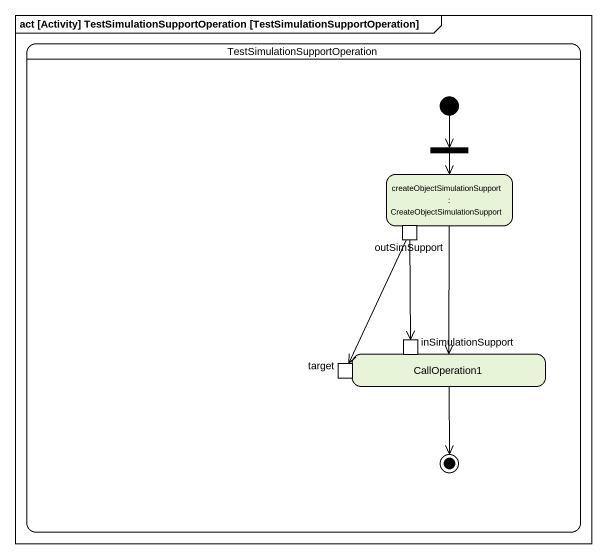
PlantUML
@startuml
mainframe act [Activity] TestSimulationSupportOperation [TestSimulationSupportOperation]
hide empty description
state "TestSimulationSupportOperation" as TestSimulationSupportOperati {
  state fork1 <<fork>>
  state "createObjectSimulationSupport : CreateObjectSimulationSupport" as createObjectSimulationSuppor {
    state outSimSupport <<outputPin>>
  }
  state CallOperation1 {
    state inSimulationSupport <<inputPin>>
    state target <<inputPin>>
  }
  [*] --> fork1
  CallOperation1 --> [*]
}
fork1 --> createObjectSimulationSuppor
createObjectSimulationSuppor --> CallOperation1
outSimSupport --> inSimulationSupport
outSimSupport --> target
@enduml
